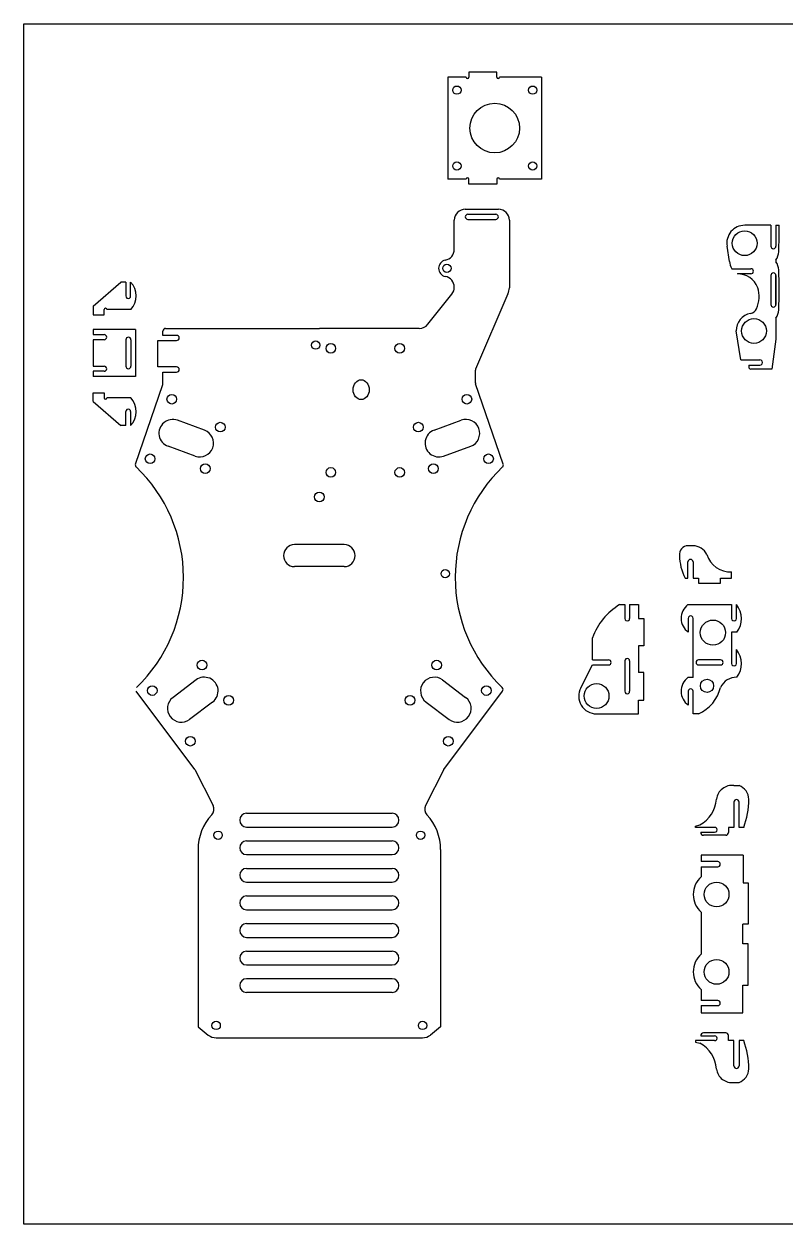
# Model space of a CAD drawing. Extents: x -830 to 1114, y 454 to 1085.
# Drawn here: x 533 to 809.1, y 527.2 to 962.4 of the extents above; entities that cross this region are included whole.
import ezdxf

# ---------------------------------------------------------------- set-up
doc = ezdxf.new("R2010")
doc.units = 0
doc.header["$MEASUREMENT"] = 0
doc.layers.get('0').update_dxf_attribs({"linetype": 'CONTINUOUS'})
doc.layers.add('Drawing', color=7, linetype='CONTINUOUS')

msp = doc.modelspace()

# ---------------------------------------------------------------- linework, layer by layer
msp.add_line((693.331, 943.144), (686.763, 943.144))
at = {"layer": 'Drawing'}
for p, q in [((532.957, 962.381), (1113.773, 962.381)), ((532.957, 527.206), (532.957, 962.381)), ((704.481, 944.944), (694.331, 944.944)), ((694.331, 944.944), (694.331, 943.144)), ((704.481, 943.144), (704.481, 944.944)), ((686.763, 943.144), (686.763, 906.144)), ((720.763, 943.144), (705.481, 943.144)), ((720.763, 943.144), (720.763, 906.144)), ((693.331, 906.144), (686.763, 906.144)), ((694.331, 904.344), (694.331, 906.144)), ((704.481, 906.144), (704.481, 904.344)), ((720.763, 906.144), (705.481, 906.144)), ((704.481, 904.344), (694.331, 904.344)), ((693.07, 895.235), (705.07, 895.235)), ((693.995, 893.385), (704.145, 893.385)), ((689.07, 880.666), (689.07, 891.235)), ((693.995, 891.535), (704.145, 891.535)), ((709.07, 891.235), (709.07, 866.669)), ((709.07, 891.235), (709.07, 866.669)), ((803.93, 889.382), (794.43, 889.382)), ((803.93, 889.382), (803.93, 881.814)), ((805.78, 889.382), (805.78, 881.814)), ((805.78, 889.382), (806.921, 889.382)), ((788.955, 876.308), (788.022, 881.791)), ((805.78, 876.814), (805.78, 876.177)), ((789.742, 873.642), (796.697, 873.642)), ((796.697, 871.792), (792.001, 871.792)), ((803.93, 871.177), (803.93, 860.677)), ((805.78, 871.177), (805.78, 860.677)), ((805.78, 860.677), (805.78, 871.177)), ((558.057, 860.055), (568.057, 868.793)), ((569.907, 868.793), (568.057, 868.793)), ((569.907, 868.793), (569.907, 863.793)), ((571.657, 863.793), (571.657, 868.793)), ((689.07, 866.911), (689.07, 866.914)), ((689.07, 866.911), (689.07, 866.914)), ((679.511, 853.497), (688.2, 864.42)), ((708.454, 864.536), (696.795, 837.188)), ((558.057, 860.055), (558.057, 856.943)), ((562.057, 856.943), (562.057, 858.793)), ((571.757, 858.793), (563.057, 858.793)), ((558.057, 856.943), (562.057, 856.943)), ((805.78, 855.677), (805.78, 848.083)), ((573.464, 851.592), (558.057, 851.592)), ((558.057, 851.592), (558.057, 849.742)), ((558.057, 849.742), (562.057, 849.742)), ((573.464, 851.592), (573.464, 834.592)), ((583.349, 849.448), (583.349, 850.987)), ((588.349, 849.448), (583.349, 849.448)), ((584.349, 851.987), (640.111, 851.987)), ((676.38, 851.987), (640.111, 851.987)), ((793, 840.54), (791.3, 851.061)), ((562.057, 847.892), (558.057, 847.892)), ((558.057, 847.892), (558.057, 838.292)), ((569.907, 847.892), (569.907, 838.292)), ((571.757, 847.892), (571.757, 838.292)), ((581.499, 837.998), (581.499, 847.598)), ((581.499, 847.598), (588.349, 847.598)), ((805.78, 848.083), (804.318, 837.241)), ((793, 840.54), (799.894, 840.54)), ((558.057, 838.292), (562.057, 838.292)), ((562.057, 836.442), (558.057, 836.442)), ((558.057, 836.442), (558.057, 834.592)), ((588.349, 837.998), (581.499, 837.998)), ((583.349, 831.608), (583.349, 836.148)), ((583.349, 836.148), (588.349, 836.148)), ((696.715, 832.234), (696.715, 836.795)), ((795.911, 838.69), (799.96, 838.69)), ((795.911, 838.69), (795.911, 837.965)), ((804.318, 837.241), (796.636, 837.241)), ((573.464, 834.592), (558.057, 834.592)), ((573.384, 802.783), (583.349, 831.608)), ((706.838, 802.783), (696.769, 831.907)), ((558.057, 825.541), (558.057, 828.652)), ((558.057, 828.652), (562.057, 828.652)), ((562.057, 828.652), (562.057, 826.802)), ((558.057, 825.541), (568.057, 816.802)), ((571.757, 826.802), (563.057, 826.802)), ((569.907, 816.802), (569.907, 821.802)), ((571.657, 821.802), (571.657, 816.802)), ((598.461, 815.075), (588.628, 818.654)), ((681.76, 815.075), (691.593, 818.654)), ((569.907, 816.802), (568.057, 816.802)), ((595.041, 805.678), (585.208, 809.257)), ((685.181, 805.678), (695.014, 809.257)), ((649.111, 773.595), (631.111, 773.595)), ((775.704, 773.157), (773.854, 773.157)), ((773.854, 761.469), (773.854, 767.313)), ((775.704, 767.313), (775.704, 761.469)), ((649.111, 765.595), (631.111, 765.595)), ((789.704, 761.469), (789.704, 763.652)), ((772.892, 761.469), (773.854, 761.469)), ((775.704, 761.469), (777.704, 761.469)), ((777.704, 761.469), (777.704, 759.619)), ((777.704, 759.619), (785.704, 759.619)), ((785.704, 761.469), (789.704, 761.469)), ((785.704, 759.619), (785.704, 761.469)), ((749.042, 751.816), (750.942, 751.816)), ((750.942, 751.816), (750.942, 746.816)), ((752.692, 751.816), (755.946, 751.816)), ((752.692, 751.816), (752.692, 746.816)), ((755.946, 751.816), (755.946, 746.816)), ((773.854, 751.816), (775.704, 751.816)), ((775.704, 751.816), (789.704, 751.816)), ((789.704, 751.816), (789.704, 746.816)), ((791.454, 746.816), (791.454, 751.816)), ((755.946, 746.816), (757.817, 746.816)), ((757.817, 746.816), (757.817, 736.816)), ((773.954, 746.816), (773.954, 741.816)), ((775.704, 725.387), (775.704, 746.816)), ((789.704, 741.816), (789.704, 730.496)), ((791.554, 741.816), (789.704, 741.816)), ((739.204, 731.789), (739.204, 739.769)), ((757.817, 736.816), (755.948, 736.816)), ((755.948, 736.816), (755.948, 727.191)), ((791.454, 730.496), (791.454, 735.496)), ((739.204, 731.789), (745.048, 731.789)), ((750.942, 731.387), (750.942, 720.387)), ((752.692, 731.387), (752.692, 720.387)), ((785.704, 731.789), (777.704, 731.789)), ((734.927, 721.68), (739.204, 729.939)), ((739.204, 729.939), (745.048, 729.939)), ((757.817, 727.191), (755.949, 727.191)), ((757.817, 717.191), (757.817, 727.191)), ((777.704, 729.939), (785.704, 729.939)), ((595.38, 724.49), (587.023, 718.192)), ((684.842, 724.49), (693.199, 718.192)), ((775.704, 725.387), (773.854, 725.387)), ((594.987, 692.076), (573.64, 720.42)), ((685.234, 692.076), (706.581, 720.42)), ((773.954, 720.387), (773.954, 715.387)), ((775.704, 712.191), (775.704, 720.387)), ((601.398, 716.504), (593.041, 710.206)), ((678.823, 716.504), (687.18, 710.206)), ((755.951, 712.191), (755.951, 717.191)), ((755.951, 717.191), (757.817, 717.191)), ((740.699, 712.191), (755.951, 712.191)), ((777.704, 712.191), (775.704, 712.191)), ((594.987, 692.076), (601.544, 678.944)), ((685.234, 692.076), (678.677, 678.944)), ((790.53, 686.2), (792.38, 686.2)), ((790.53, 680.2), (790.53, 671.036)), ((792.38, 671.036), (792.38, 680.2)), ((613.739, 676.158), (666.482, 676.158)), ((613.739, 671.158), (666.482, 671.158)), ((776.53, 671.536), (778.174, 671.913)), ((776.53, 671.036), (776.53, 671.536)), ((783.53, 671.036), (776.53, 671.036)), ((790.53, 671.036), (788.53, 671.036)), ((788.53, 671.036), (788.53, 669.186)), ((794.092, 671.036), (792.38, 671.036)), ((613.739, 666.158), (666.482, 666.158)), ((778.53, 669.286), (783.53, 669.286)), ((778.53, 669.186), (778.53, 669.186)), ((787.53, 668.186), (779.53, 668.186)), ((596.095, 662.999), (596.095, 598.766)), ((684.127, 662.999), (684.127, 598.766)), ((613.739, 661.158), (666.482, 661.158)), ((793.818, 660.963), (778.652, 660.963)), ((778.652, 660.963), (778.652, 658.607)), ((784.652, 658.607), (778.652, 658.607)), ((793.818, 660.963), (793.818, 650.963)), ((613.739, 656.158), (666.482, 656.158)), ((778.652, 656.757), (778.652, 653.109)), ((778.652, 656.757), (784.652, 656.757)), ((613.739, 651.158), (666.482, 651.158)), ((793.818, 650.963), (795.668, 650.963)), ((795.668, 650.963), (795.668, 635.963)), ((613.739, 646.158), (666.482, 646.158)), ((613.739, 641.158), (666.482, 641.158)), ((778.652, 640.289), (778.652, 625.047)), ((613.739, 636.158), (666.482, 636.158)), ((793.812, 628.765), (793.813, 635.963)), ((795.668, 635.963), (793.813, 635.963)), ((613.739, 631.158), (666.482, 631.158)), ((795.668, 628.765), (793.812, 628.765)), ((795.668, 613.765), (795.668, 628.765)), ((613.739, 626.158), (666.482, 626.158)), ((613.739, 621.158), (666.482, 621.158)), ((666.482, 616.158), (613.739, 616.158)), ((793.809, 603.765), (793.809, 613.765)), ((793.809, 613.765), (795.668, 613.765)), ((666.482, 611.158), (613.739, 611.158)), ((778.652, 612.227), (778.652, 608.243)), ((784.652, 608.243), (778.652, 608.243)), ((778.652, 606.393), (778.652, 603.765)), ((778.652, 606.393), (784.652, 606.393)), ((778.652, 603.765), (793.809, 603.765)), ((596.095, 598.766), (599.83, 595.727)), ((684.127, 598.766), (680.391, 595.727)), ((787.53, 596.542), (779.53, 596.542)), ((602.678, 594.715), (677.544, 594.715)), ((783.53, 593.692), (776.53, 593.692)), ((776.53, 593.692), (776.53, 593.192)), ((776.53, 593.192), (778.174, 592.815)), ((778.53, 595.542), (778.53, 595.542)), ((778.53, 595.442), (783.53, 595.442)), ((788.53, 593.692), (788.53, 595.542)), ((790.53, 593.692), (788.53, 593.692)), ((790.53, 584.528), (790.53, 593.692)), ((792.38, 593.692), (792.38, 584.528)), ((794.092, 593.692), (792.38, 593.692)), ((790.53, 578.528), (792.38, 578.528)), ((1113.773, 527.206), (532.957, 527.206))]:
    msp.add_line(p, q, dxfattribs=at)
for centre, radius in [((690.013, 938.394), 1.5), ((717.513, 938.394), 1.5), ((703.763, 924.644), 9), ((690.013, 910.894), 1.5), ((717.513, 910.894), 1.5), ((794.43, 882.882), 4.5), ((686.383, 873.79), 1.512), ((797.8, 851.061), 4.5), ((638.77, 845.94), 1.512), ((644.285, 844.758), 1.75), ((669.285, 844.758), 1.75), ((586.589, 826.313), 1.75), ((693.633, 826.313), 1.75), ((604.186, 816.184), 1.75), ((676.036, 816.184), 1.75), ((578.722, 804.7), 1.75), ((701.499, 804.7), 1.75), ((598.713, 801.149), 1.75), ((644.285, 799.758), 1.75), ((669.285, 799.758), 1.75), ((681.508, 801.149), 1.75), ((640.111, 790.866), 1.75), ((685.767, 763.043), 1.512), ((782.904, 741.659), 4.569), ((597.568, 729.895), 1.75), ((682.654, 729.895), 1.75), ((579.489, 720.654), 1.75), ((700.733, 720.654), 1.75), ((740.699, 718.691), 4.5), ((780.762, 722.38), 2.405), ((607.197, 717.117), 1.75), ((673.025, 717.117), 1.75), ((593.33, 702.285), 1.75), ((686.891, 702.285), 1.75), ((603.376, 668.195), 1.512), ((676.846, 668.195), 1.512), ((784.234, 646.699), 4.5), ((784.234, 618.637), 4.5), ((602.678, 599.227), 1.512), ((677.544, 599.227), 1.512)]:
    msp.add_circle(centre, radius, dxfattribs=at)
for centre, radius, start, end in [((693.831, 943.144), 0.5, 180, 0), ((704.981, 943.144), 0.5, 180, 0), ((693.831, 906.144), 0.5, 0, 180), ((704.981, 906.144), 0.5, 0, 180), ((693.07, 891.235), 4, 90, 180), ((693.995, 892.46), 0.925, 90, 270), ((704.145, 892.46), 0.925, 270, 90), ((705.07, 891.235), 4, 0, 90), ((794.43, 882.882), 6.5, 90, 189.65735), ((639.866, 887.064), 167.072, 357.51289, 0.79485), ((685.07, 880.666), 4, 280.81377, 0), ((804.855, 881.814), 0.925, 180, 0), ((799.892, 880.443), 6.917, 328.35103, 354.77908), ((686.383, 873.79), 3, 100.81377, 259.18623), ((794.16, 876.396), 5.206, 180.96906, 211.9443), ((799.892, 872.548), 6.917, 5.22092, 31.64897), ((685.07, 866.914), 4, 359.94795, 79.18621), ((791.866, 863.997), 7.796, 20.77011, 90.99201), ((796.697, 872.717), 0.925, 270, 90), ((804.855, 871.177), 0.925, 0, 180), ((639.866, 865.927), 167.072, 357.51289, 2.48711), ((566.221, 863.739), 7.423, 318.22659, 42.91928), ((685.07, 866.911), 4, 321.49963, 0), ((685.07, 866.911), 4, 321.49963, 0), ((705.07, 866.669), 4, 327.78407, 0), ((705.07, 866.669), 4, 327.78407, 0), ((789.074, 863.546), 10.581, 335.33224, 17.69234), ((570.782, 863.743), 0.876, 176.72951, 3.27049), ((562.557, 858.793), 0.5, 0, 180), ((797.8, 851.061), 6.5, 101.14742, 180), ((795.963, 860.382), 3, 281.14742, 335.33224), ((804.855, 860.677), 0.925, 180, 0), ((799.892, 859.307), 6.917, 328.35103, 354.77908), ((676.38, 855.987), 4, 270, 321.49963), ((562.057, 848.817), 0.925, 270, 90), ((570.832, 847.892), 0.925, 0, 180), ((584.349, 850.987), 1, 90, 180), ((588.349, 848.523), 0.925, 270, 90), ((799.927, 839.615), 0.926, 267.95598, 92.04402), ((562.057, 837.367), 0.925, 270, 90), ((570.832, 838.292), 0.925, 180, 0), ((588.349, 837.073), 0.925, 270, 90), ((697.715, 836.795), 1, 156.91058, 180), ((796.636, 837.965), 0.724, 180, 270), ((697.715, 832.234), 1, 180, 199.07048), ((562.557, 826.802), 0.5, 180, 0), ((570.782, 821.852), 0.876, 356.72951, 183.27049), ((566.221, 821.857), 7.423, 317.08072, 41.77341), ((586.918, 813.955), 5, 70, 250), ((693.304, 813.955), 5, 290, 110), ((596.751, 810.377), 5, 250, 70), ((683.471, 810.377), 5, 110, 290), ((574.329, 802.457), 1, 160.92952, 226.44904), ((535.571, 761.687), 55.253, 313.70585, 46.44904), ((744.651, 761.687), 55.253, 133.55096, 226.29415), ((705.893, 802.457), 1, 313.55096, 19.07048), ((631.111, 769.595), 4, 90, 270), ((649.111, 769.595), 4, 270, 90), ((773.854, 770.057), 3.1, 90, 188.29638), ((775.557, 767.415), 5.744, 26.54564, 88.53732), ((787.578, 769.61), 16.791, 180, 209.00218), ((774.779, 767.313), 0.925, 0, 180), ((789.355, 772.732), 9.086, 197.61806, 272.19651), ((761.299, 731.766), 23.5, 121.43829, 160.08876), ((777.569, 746.852), 6.2, 126.81482, 234.33106), ((785.365, 746.754), 7.918, 321.41059, 39.73528), ((751.817, 746.766), 0.876, 176.77421, 3.22579), ((774.829, 746.866), 0.876, 356.72951, 183.27049), ((790.579, 746.766), 0.876, 176.72951, 3.27049), ((785.365, 730.435), 7.918, 321.41059, 39.73528), ((745.048, 730.864), 0.925, 270, 90), ((751.817, 731.437), 0.876, 356.77421, 183.22579), ((777.704, 730.864), 0.925, 90, 270), ((785.704, 730.864), 0.925, 270, 90), ((790.579, 730.446), 0.876, 176.72951, 3.27049), ((598.389, 720.497), 5, 307, 127), ((681.832, 720.497), 5, 53, 233), ((777.569, 720.424), 6.2, 126.81482, 234.33106), ((791.401, 719.245), 6.253, 88.5999, 155.65336), ((590.032, 714.199), 5, 127, 307), ((690.189, 714.199), 5, 233, 53), ((705.782, 721.021), 1, 323.01457, 46.29415), ((740.699, 718.691), 6.5, 152.6223, 270), ((751.817, 720.338), 0.876, 176.77421, 3.22579), ((774.829, 720.437), 0.876, 356.72951, 183.27049), ((771.82, 725.217), 14.293, 294.30979, 346.26462), ((789.8, 680.606), 5.641, 82.56117, 172.79739), ((790.37, 680.996), 5.579, 2.28992, 68.88429), ((598.86, 677.604), 3, 317.36448, 26.53258), ((681.361, 677.604), 3, 153.46742, 222.63552), ((772.481, 682.198), 11.755, 298.96443, 355.68745), ((791.455, 680.2), 0.925, 0, 180), ((767.044, 681.219), 28.901, 339.37022, 0), ((614.909, 662.828), 18.815, 137.36448, 179.47841), ((613.739, 673.658), 2.5, 90, 270), ((666.482, 673.658), 2.5, 270, 90), ((665.313, 662.828), 18.815, 0.52159, 42.63552), ((783.58, 670.161), 0.876, 266.72951, 93.27049), ((613.739, 663.658), 2.5, 90, 270), ((666.482, 663.658), 2.5, 270, 90), ((779.533, 669.193), 1.007, 174.71916, 269.82822), ((787.53, 669.186), 1, 270, 0), ((784.652, 657.682), 0.925, 270, 90), ((613.739, 653.658), 2.5, 90, 270), ((666.482, 653.658), 2.5, 270, 90), ((784.339, 646.699), 8.57, 131.58059, 228.41941), ((613.739, 643.658), 2.5, 90, 270), ((666.482, 643.658), 2.5, 270, 90), ((613.739, 633.658), 2.5, 90, 270), ((666.482, 633.658), 2.5, 270, 90), ((613.739, 623.658), 2.5, 90, 270), ((666.482, 623.658), 2.5, 270, 90), ((784.339, 618.637), 8.57, 131.58059, 228.41941), ((613.739, 613.658), 2.5, 90, 270), ((666.482, 613.658), 2.5, 270, 90), ((784.652, 607.318), 0.925, 270, 90), ((779.533, 595.534), 1.007, 90.17178, 185.28084), ((787.53, 595.542), 1, 0, 90), ((602.678, 599.227), 4.512, 230.86667, 270), ((677.544, 599.227), 4.512, 270, 309.13333), ((772.481, 582.53), 11.755, 4.31255, 61.03557), ((783.58, 594.567), 0.876, 266.72951, 93.27049), ((767.044, 583.509), 28.901, 0, 20.62978), ((789.8, 584.122), 5.641, 187.20261, 277.43883), ((791.455, 584.528), 0.925, 180, 0), ((790.37, 583.732), 5.579, 291.11571, 357.71008)]:
    msp.add_arc(centre, radius, start, end, dxfattribs=at)
msp.add_ellipse((655.285, 829.758), major_axis=(0, -3.595), ratio=0.8106429, dxfattribs=at)

doc.saveas('drawing.dxf')
